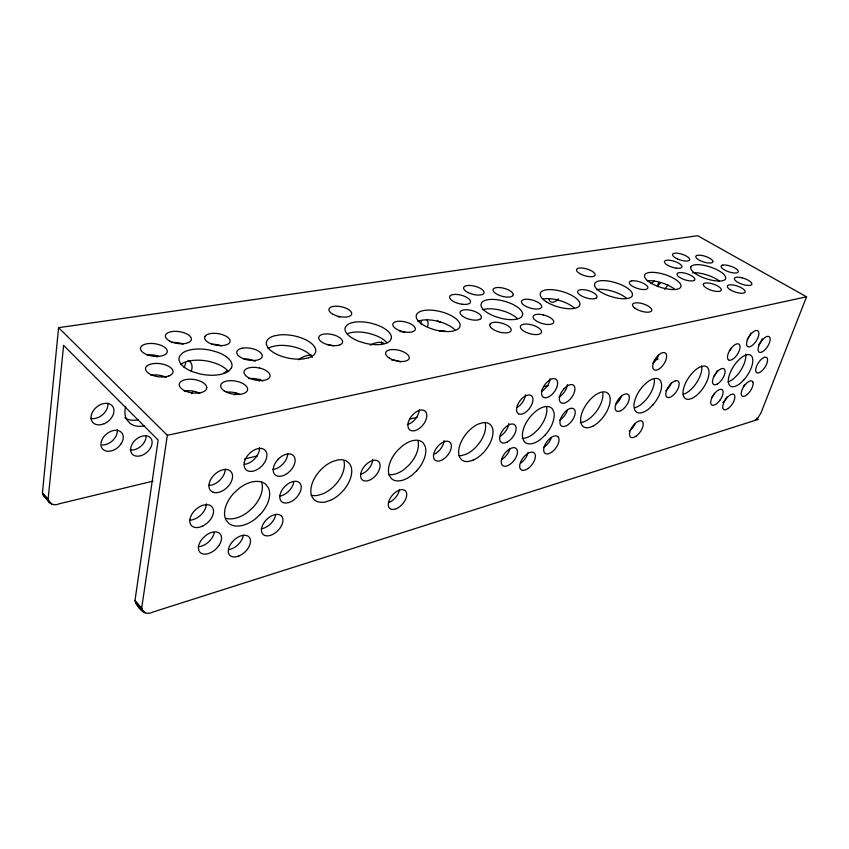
<?xml version="1.0" encoding="UTF-8"?>
<svg xmlns="http://www.w3.org/2000/svg" width="849" height="849" viewBox="0 0 849 849"><rect width="100%" height="100%" fill="white"/><g stroke="black" fill="none" stroke-linecap="round" stroke-linejoin="round"><path stroke-width="1.27" d="M143.099 611.641L141.974 609.582L141.847 606.939L167.338 435.304L58.581 327.682L697.645 235.693L806.55 296.821L760.927 413.049L757.881 417.931L754.803 420.488L152.565 612.15C144.521 616.554 137.071 607.449 135.012 600.445L158.137 440.047L63.611 345.373L48.382 496.559C46.26 502.788 53.965 506.545 58.942 503.86L153.011 481.128M49.603 502.65L43.193 495.041L42.45 492.675L58.581 327.682M157.065 357.089L157.447 355.689M658.612 355.094L657.635 357.387A10.071 5.009 -56.3 0 1 652.934 363.34M750.909 333.095L749.943 335.217A9.35 4.245 -57.4 0 1 747.205 339.165M711.791 397.226L713.256 395.369A9.212 4.192 -56 0 0 714.497 393.331M664.512 289.159L665.266 288.448A8.692 4.468 -58.1 0 0 667.792 284.776M657.466 286.06L658.983 284.648A8.66 4.489 -58.2 0 0 660.352 282.919M360.687 474.294L363.202 473.296A12.204 7.323 -48.8 0 0 372.722 459.277M754.803 420.488L758.412 419.374L756.501 418.143M683.212 394.233L684.581 393.872A19.081 8.989 -56.2 0 0 701.699 365.94M244.501 459.022L257.385 455.913M409.43 419.162L417.167 417.294M543.445 386.783L548.603 385.542M654.261 360.008L658.134 359.074M167.338 435.304L806.55 296.821M279.852 495.996L281.178 495.805A12.947 8.066 -46 0 0 293.701 482.582M150.878 375.226L154.168 374.897A13.786 6.686 7.4 0 1 166.415 377.455M159.039 356.442L155.845 355.476A13.467 6.357 7.5 0 0 146.781 354.903M136.349 603.777L138.366 605.061L145.115 612.925M43.915 496.018L45.952 497.418M42.45 492.675L48.149 499.308M135.012 600.445L141.783 608.319M48.393 500.263L51.64 504.041M42.705 493.916L48.393 500.549M135.214 601.708L141.974 609.582M44.838 496.814L50.526 503.446M137.251 604.53L144.001 612.394M43.193 495.041L48.892 501.674M135.66 602.832L142.42 610.707M427.068 320.073L427.832 321.739A10.358 6.516 -53.7 0 1 427.747 326.09M745.464 354.118L745.772 355.88A18.402 8.299 -56.7 0 1 737.123 375.226L734.014 378.336A18.402 8.299 -56.7 0 1 727.869 381.997M726.861 396.939A9.063 4.054 -56 0 1 722.934 402.617M762.222 338.847A9.19 4.096 -57.4 0 1 758.582 344.811M654.388 280.414A8.84 4.616 -58.2 0 1 651.438 283.619M657.423 286.654A8.692 4.468 -58.1 0 1 658.75 282.664M621.532 395.963A10.114 5.094 -55 0 1 615.822 404.241M635.169 423.492A9.763 4.754 -54.6 0 1 629.205 431.112M558.515 298.912A9.477 5.391 -56.9 0 1 548.921 298.954M671.315 382.803A9.721 4.68 -55.8 0 1 665.818 390.763M654.346 379.45A19.824 9.763 -55.5 0 1 645.622 400.197L642.162 403.583A19.824 9.763 -55.5 0 1 635.148 407.647M596.677 289.615A19.707 7.408 17.1 0 1 609.635 290.475L614.506 291.876A19.707 7.408 17.1 0 1 626.456 298.222M268.019 348.398A24.982 11.61 10.8 0 1 272.051 346.636L277.198 345.607A24.982 11.61 10.8 0 1 312.305 357.365M485.044 422.452A22.583 12.724 -51.9 0 1 465.836 454.321L461.569 455.563A22.583 12.724 -51.9 0 1 458.959 455.669M236.064 393.076A23.21 16.131 -45.8 0 1 234.441 394.849M184.159 391.071A13.817 6.845 8.1 0 1 199.748 393.278M144.51 425.795A24.759 17.574 -41.9 0 1 129.833 423.216L126.83 419.724A24.759 17.574 -41.9 0 1 125.694 406.692M381.466 341.935A21.002 13.552 -51.5 0 1 382.485 344.238M146.134 436.248A12.173 8.469 -40.8 0 1 130.194 449.938M287.705 453.854A13.191 8.426 -46.2 0 1 282.866 464.074L280.319 466.334A13.191 8.426 -46.2 0 1 272.858 469.433M185.676 362.767A12.151 8.766 -44.1 0 1 184.042 367.299M214.33 532.461A13.584 8.501 -42.4 0 1 211.9 538.16L209.735 540.845A13.584 8.501 -42.4 0 1 198.316 546.714M243.355 535.273A13.202 8.119 -43.4 0 1 229.188 549.558M275.596 515.194A12.947 7.949 -44.8 0 1 261.29 528.789M226.439 392.164A13.563 6.718 9.2 0 1 239.726 394.297M107.791 403.126A12.724 9.19 -39.2 0 1 98.282 417.475L95.321 418.408A12.724 9.19 -39.2 0 1 90.62 418.377M117.183 429.743A12.502 8.819 -39.4 0 1 115.114 437.659L113.108 440.122A12.502 8.819 -39.4 0 1 102.135 445.014M171.201 342.54A13.075 6.06 8.2 0 1 183.087 344.068M261.481 481.871A26.754 16.938 -44.3 0 1 253.076 507.341L247.993 511.968A26.754 16.938 -44.3 0 1 225.908 518.325M211.91 344.227A12.841 5.954 9.1 0 1 221.525 345.861M180.529 364.55A26.627 12.756 8.6 0 1 209.48 361.515L215.848 363.393A26.627 12.756 8.6 0 1 228.179 371.438M259.465 447.529A13.552 8.84 -45.3 0 1 259.306 450.31L258.393 453.26A13.552 8.84 -45.3 0 1 244.204 464.371M188.107 360.411A12.215 8.755 -44.3 0 1 191.195 371.236M138.451 419.746A24.621 17.606 -41.7 0 1 124.729 417.793M223.733 372.966A23.326 16.089 -45.9 0 1 227.893 370.769M192.564 391.962A11.939 8.426 -43.9 0 1 191.704 393.724M243.631 358.83A12.884 6.081 9.8 0 1 255.156 361.271M731.148 348.398A9.424 4.341 -57.1 0 1 729.875 350.488M399.465 489.459A11.716 6.739 -48.9 0 1 389.256 502.353M259.21 380.904A11.355 7.694 -47.6 0 1 260.07 379.195M399.911 331.407A11.493 5.041 13.4 0 1 404.74 332.458M417.804 440.419A23.761 13.977 -49.9 0 1 409.324 464.69L404.92 468.818A23.761 13.977 -49.9 0 1 388.8 474.527M417.814 321.357A22.424 9.636 14.1 0 1 455.297 330.272M443.995 440.557A11.578 6.665 -51 0 1 434.89 453.918M419.257 409.696A12.056 7.238 -51.1 0 1 418.907 412.253L417.941 414.949A12.056 7.238 -51.1 0 1 407.361 424.564M337.86 316.603A11.589 5.062 12 0 1 339.833 316.995M298.455 359.753A22.127 14.73 -49.1 0 1 311.434 355.031M567.461 384.597A10.729 5.752 -54.5 0 1 562.876 393.872L560.934 395.698A10.729 5.752 -54.5 0 1 558.918 397.045M440.175 322.089A10.252 6.378 -54.6 0 1 437.362 320.36M439.591 331.036A20.206 12.406 -53.4 0 1 445.555 331.418M370.313 345.193A21.108 13.499 -51.5 0 1 384.533 343.569M248.874 378.643A13.17 6.389 9.8 0 1 254.265 378.601L257.629 379.153A13.17 6.389 9.8 0 1 262.734 380.957M343.951 461.124A25.13 15.378 -47.4 0 1 323.31 493.64L318.099 495.307A25.13 15.378 -47.4 0 1 311.095 495.179M421.274 321.357A10.315 6.548 -53.7 0 1 420.446 323.734M206.349 503.85A13.839 8.893 -42.4 0 1 195.854 518.527L192.776 519.715A13.839 8.893 -42.4 0 1 189.805 520.161M225.218 469.157A13.828 9.042 -43.6 0 1 208.663 485.437M546.618 407.212A21.554 11.621 -53.4 0 1 537.926 429.594L534.053 433.308A21.554 11.621 -53.4 0 1 522.22 438.392M551.341 437.5A10.496 5.508 -53.2 0 1 543.445 447.444M550.088 378.728A10.952 5.985 -54.4 0 1 549.611 381.084L548.634 383.568A10.952 5.985 -54.4 0 1 541.386 391.431M528.067 452.421A10.623 5.635 -52.4 0 1 520.861 463.002M509.793 449.206A10.835 5.869 -52.2 0 1 507.458 453.982L505.707 456.178A10.835 5.869 -52.2 0 1 501.621 459.479M567.397 410.269A10.538 5.561 -54 0 1 559.48 420.244M508.763 423.545A11.026 6.081 -52.7 0 1 500.029 436.312M525.467 394.859A11.069 6.134 -53.6 0 1 516.68 407.7M717.256 370.663A9.36 4.319 -56.5 0 1 713.563 376.744M744.52 384.82A8.989 3.969 -56.4 0 1 743.31 386.804M602.811 392.928A20.641 10.634 -54.5 0 1 596.115 411.776A20.641 10.634 -54.5 0 1 580.376 422.569M482.603 309.8A21.405 8.808 15.3 0 1 499.658 310.002L504.953 311.53A21.405 8.808 15.3 0 1 517.306 318.555M347.485 333.742A23.602 10.57 12.6 0 1 368.53 333.275L374.303 334.962A23.602 10.57 12.6 0 1 387.006 342.816M391.58 359.912A12.024 5.519 13.3 0 1 400.484 361.971M327.194 344.503A12.13 5.54 11.8 0 1 333.254 345.925M692.604 272.847A18.338 6.293 18.2 0 1 703.184 273.866L707.716 275.161A18.338 6.293 18.2 0 1 719.23 280.945M647.246 280.807A18.996 6.813 17.7 0 1 674.806 289.371M543.392 298.944A20.514 8.066 16.3 0 1 574.338 308.091M712.842 261.184L712.81 261.98A8.968 2.95 17.9 0 1 705.275 262.447A8.968 2.95 17.9 0 1 696.307 257.937L695.787 256.992A8.968 2.95 17.9 0 1 703.365 255.772A8.968 2.95 17.9 0 1 712.842 261.184M690.831 266.936L690.757 268.602A18.402 6.198 18.1 0 0 705.859 278.61L710.507 279.947A18.402 6.198 18.1 0 0 725.693 278.652L725.651 276.954A18.402 6.198 18.1 0 0 710.539 267.095L706.007 265.79A18.402 6.198 18.1 0 0 690.831 266.936M244.247 462.705L244.109 465.517A13.637 8.808 -45.5 0 0 253.437 471.089A13.637 8.808 -45.5 0 0 265.811 460.179L266.745 457.218A13.637 8.808 -45.5 0 0 257.597 448.728A13.637 8.808 -45.5 0 0 244.247 462.705M703.418 284.118L703.365 284.988A9.445 3.258 18.3 0 0 713.393 290.889A9.445 3.258 18.3 0 0 721.289 289.36L720.695 288.331A9.445 3.258 18.3 0 0 711.282 283.513A9.445 3.258 18.3 0 0 703.418 284.118M408.252 422.706L407.913 425.285A12.119 7.206 -51.1 0 0 414.811 430.666A12.119 7.206 -51.1 0 0 425.476 420.966L426.453 418.27A12.119 7.206 -51.1 0 0 419.926 410.216A12.119 7.206 -51.1 0 0 408.252 422.706M632.484 294.072L632.197 295.983A19.782 7.312 17 0 1 614.687 297.575L609.667 296.121A19.782 7.312 17 0 1 594.48 285.084L594.894 283.216A19.782 7.312 17 0 1 612.352 281.804L617.244 283.216A19.782 7.312 17 0 1 632.484 294.072M542.087 390.062L541.609 392.45A11.005 5.954 -54.4 0 0 546.777 397.608A11.005 5.954 -54.4 0 0 556.116 388.884L557.103 386.401A11.005 5.954 -54.4 0 0 552.444 378.781A11.005 5.954 -54.4 0 0 542.087 390.062M206.753 387.484L206.392 389.213A13.892 6.771 8.3 0 1 189.709 392.45A13.892 6.771 8.3 0 1 179.627 383.026L180.964 381.519A13.892 6.771 8.3 0 1 196.257 379.906A13.892 6.771 8.3 0 1 206.753 387.484M204.949 336.501L204.609 338.008A12.894 5.89 9.2 0 0 214.532 344.896A12.894 5.89 9.2 0 0 228.71 343.643L229.835 342.327A12.894 5.89 9.2 0 0 220.209 334.028A12.894 5.89 9.2 0 0 204.949 336.501M653.359 362.926L652.807 365.134A10.114 4.977 -56.3 0 0 656.691 370.079A10.114 4.977 -56.3 0 0 664.979 362.152L665.966 359.849A10.114 4.977 -56.3 0 0 662.676 352.643A10.114 4.977 -56.3 0 0 653.359 362.926M747.343 340.003L746.738 342.073A9.381 4.213 -57.4 0 0 749.656 346.785A9.381 4.213 -57.4 0 0 757.106 339.526L758.072 337.393A9.381 4.213 -57.4 0 0 755.79 330.548A9.381 4.213 -57.4 0 0 747.343 340.003M522.676 314.257L521.944 316.412A21.49 8.702 15.3 0 1 501.483 318.407L496.018 316.815A21.49 8.702 15.3 0 1 480.98 304.515L481.861 302.414A21.49 8.702 15.3 0 1 502.215 300.642L507.522 302.18A21.49 8.702 15.3 0 1 522.676 314.257M513.252 294.709L512.849 295.707A10.432 4.107 15.2 0 1 502.82 296.46A10.432 4.107 15.2 0 1 493.258 290.995L493.014 289.838A10.432 4.107 15.2 0 1 503.446 288.151A10.432 4.107 15.2 0 1 513.252 294.709M490.223 323.862L489.746 324.976A11.069 4.616 15.4 0 0 500.125 332.246A11.069 4.616 15.4 0 0 511.215 330.102L510.928 328.796A11.069 4.616 15.4 0 0 500.836 322.896A11.069 4.616 15.4 0 0 490.223 323.862M391.347 338.39L389.988 340.863A23.698 10.443 12.7 0 1 365.696 343.378L359.711 341.627A23.698 10.443 12.7 0 1 345.161 327.767L346.7 325.358A23.698 10.443 12.7 0 1 370.79 323.119L376.595 324.806A23.698 10.443 12.7 0 1 391.347 338.39M231.48 367.766L229.23 370.642A26.744 12.618 8.8 0 1 199.823 373.9L193.201 371.947A26.744 12.618 8.8 0 1 179.733 356.092L182.206 353.28A26.744 12.618 8.8 0 1 211.263 350.393L217.662 352.271A26.744 12.618 8.8 0 1 231.48 367.766M762.582 339.674L761.107 341.542A9.222 4.075 -57.3 0 0 758.263 350.945A9.222 4.075 -57.3 0 0 764.089 350.605L765.649 349.077A9.222 4.075 -57.3 0 0 769.958 337.828A9.222 4.075 -57.3 0 0 762.582 339.674M720.207 399.879L718.732 401.747A9.254 4.16 -56 0 1 710.963 403.986A9.254 4.16 -56 0 1 715.102 392.864L716.715 391.283A9.254 4.16 -56 0 1 722.87 390.646A9.254 4.16 -56 0 1 720.207 399.879M514.664 459.585L512.913 461.792A10.888 5.837 -52.2 0 1 502.067 464.923A10.888 5.837 -52.2 0 1 505.834 452.103L507.861 450.203A10.888 5.837 -52.2 0 1 516.67 449.004A10.888 5.837 -52.2 0 1 514.664 459.585M564.044 388.704L562.282 390.911A10.782 5.71 -54.5 0 0 560.011 401.736A10.782 5.71 -54.5 0 0 568.331 400.972L570.273 399.136A10.782 5.71 -54.5 0 0 574.295 386.136A10.782 5.71 -54.5 0 0 564.044 388.704M218.957 545.482L216.771 548.189A13.658 8.469 -42.6 0 1 200.608 552.848A13.658 8.469 -42.6 0 1 203.24 537.767L205.925 535.379A13.658 8.469 -42.6 0 1 219.392 533.151A13.658 8.469 -42.6 0 1 218.957 545.482M278.079 459.33L275.893 462.036A13.276 8.394 -46.4 0 0 275.012 474.74A13.276 8.394 -46.4 0 0 287.694 473.158L290.252 470.887A13.276 8.394 -46.4 0 0 293.298 455.51A13.276 8.394 -46.4 0 0 278.079 459.33M121.078 443.857L119.062 446.33A12.565 8.808 -39.6 0 1 103.334 449.694A12.565 8.808 -39.6 0 1 105.149 435.219L107.685 433.086A12.565 8.808 -39.6 0 1 120.876 431.897A12.565 8.808 -39.6 0 1 121.078 443.857M744.106 379.609L740.975 382.74A18.476 8.235 -56.7 0 1 728.856 384.141L728.315 381.392A18.476 8.235 -56.7 0 1 737.07 361.695L740.275 358.511A18.476 8.235 -56.7 0 1 752.352 357.418L752.83 360.22A18.476 8.235 -56.7 0 1 744.106 379.609M652.764 405.047L649.305 408.454A19.909 9.7 -55.4 0 1 634.935 410.322L634.054 407.435A19.909 9.7 -55.4 0 1 642.884 386.263L646.439 382.803A19.909 9.7 -55.4 0 1 660.787 381.286L661.573 384.236A19.909 9.7 -55.4 0 1 652.764 405.047M545.196 435.017L541.301 438.763A21.66 11.546 -53.4 0 1 524.056 441.247L522.708 438.19A21.66 11.546 -53.4 0 1 531.495 415.331L535.496 411.521A21.66 11.546 -53.4 0 1 552.752 409.441L553.983 412.572A21.66 11.546 -53.4 0 1 545.196 435.017M416.636 470.834L412.211 474.984A23.889 13.902 -50 0 1 391.156 478.295L389.182 475.079A23.889 13.902 -50 0 1 397.714 450.235L402.277 446.001A23.889 13.902 -50 0 1 423.386 443.167L425.211 446.478A23.889 13.902 -50 0 1 416.636 470.834M260.272 514.388L255.167 519.047A26.913 16.874 -44.4 0 1 228.965 523.515L226.099 520.129A26.913 16.874 -44.4 0 1 234.048 492.94L239.344 488.175A26.913 16.874 -44.4 0 1 265.673 484.28L268.337 487.772A26.913 16.874 -44.4 0 1 260.272 514.388M717.373 383.992L715.834 384.661A9.403 4.287 -56.4 0 1 713.213 378.123A9.403 4.287 -56.4 0 1 721.777 368.572L723.115 368.466A9.403 4.287 -56.4 0 1 724.346 375.131A9.403 4.287 -56.4 0 1 717.373 383.992M764.652 357.28L763.209 357.896A9.074 3.958 -56.9 0 0 756.47 366.46A9.074 3.958 -56.9 0 0 757.414 372.944L758.656 372.838A9.074 3.958 -56.9 0 0 766.785 363.669A9.074 3.958 -56.9 0 0 764.652 357.28M621.171 410.534L619.388 411.287A10.156 5.062 -55 0 1 615.695 404.432A10.156 5.062 -55 0 1 625.151 394.032L626.742 393.872A10.156 5.062 -55 0 1 628.769 400.908A10.156 5.062 -55 0 1 621.171 410.534M675.433 380.776L673.766 381.477A9.763 4.648 -55.8 0 0 666.433 390.752A9.763 4.648 -55.8 0 0 668.089 397.587L669.553 397.438A9.763 4.648 -55.8 0 0 678.489 387.494A9.763 4.648 -55.8 0 0 675.433 380.776M507.331 441.936L505.229 442.807A11.079 6.039 -52.7 0 1 500.082 435.622A11.079 6.039 -52.7 0 1 510.631 424.192L512.563 423.98A11.079 6.039 -52.7 0 1 515.693 431.419A11.079 6.039 -52.7 0 1 507.331 441.936M570.422 408.443L568.48 409.239A10.591 5.519 -54 0 0 560.446 419.342A10.591 5.519 -54 0 0 563.067 426.569L564.808 426.357A10.591 5.519 -54 0 0 574.709 415.49A10.591 5.519 -54 0 0 570.422 408.443M370.514 479.685L367.999 480.704A12.268 7.291 -48.8 0 1 360.857 473.18A12.268 7.291 -48.8 0 1 372.764 460.519L375.141 460.211A12.268 7.291 -48.8 0 1 379.79 468.086A12.268 7.291 -48.8 0 1 370.514 479.685M445.046 441.469L442.732 442.393A11.631 6.633 -51 0 0 433.85 453.493A11.631 6.633 -51 0 0 437.787 461.134L439.909 460.848A11.631 6.633 -51 0 0 451.01 448.856A11.631 6.633 -51 0 0 445.046 441.469M202.975 525.913L199.897 527.123A13.924 8.861 -42.6 0 1 189.932 519.291A13.924 8.861 -42.6 0 1 203.601 505.081L206.572 504.656A13.924 8.861 -42.6 0 1 213.396 512.976A13.924 8.861 -42.6 0 1 202.975 525.913M292.725 481.606L289.923 482.688A13.022 8.034 -46.1 0 0 279.99 495.009A13.022 8.034 -46.1 0 0 285.773 503.064L288.416 502.672A13.022 8.034 -46.1 0 0 301.013 489.321A13.022 8.034 -46.1 0 0 292.725 481.606M694.1 280.435L692.88 280.839A9.36 3.226 17.9 0 1 680.24 277.772A9.36 3.226 17.9 0 1 679.02 272.678L680.728 272.561A9.36 3.226 17.9 0 1 691.595 275.745A9.36 3.226 17.9 0 1 694.1 280.435M330.558 500.273L325.337 501.982A25.268 15.303 -47.5 0 1 311.148 487.39A25.268 15.303 -47.5 0 1 332.479 461.58L337.775 459.978A25.268 15.303 -47.5 0 1 351.412 474.718A25.268 15.303 -47.5 0 1 330.558 500.273M722.881 265.09L721.746 265.45A9.042 2.982 18.3 0 0 724.43 269.929A9.042 2.982 18.3 0 0 734.979 273.007L736.571 272.89A9.042 2.982 18.3 0 0 734.979 268.061A9.042 2.982 18.3 0 0 722.881 265.09M104.289 423.693L101.318 424.638A12.788 9.18 -39.5 0 1 91.098 416.35A12.788 9.18 -39.5 0 1 103.843 403.54L106.751 403.339A12.788 9.18 -39.5 0 1 113.904 411.882A12.788 9.18 -39.5 0 1 104.289 423.693M595.924 298.286L594.449 298.752A10.082 3.81 16.7 0 1 580.663 295.441A10.082 3.81 16.7 0 1 580.313 289.742L582.276 289.594A10.082 3.81 16.7 0 1 594.013 293.064A10.082 3.81 16.7 0 1 595.924 298.286M631.635 280.87L630.276 281.284A9.7 3.502 17.3 0 0 632.452 286.24A9.7 3.502 17.3 0 0 643.818 289.573L645.643 289.435A9.7 3.502 17.3 0 0 644.762 284.065A9.7 3.502 17.3 0 0 631.635 280.87M479.738 319.404L477.934 319.956A10.995 4.553 14.7 0 1 462.79 316.348A10.995 4.553 14.7 0 1 463.639 309.917L465.942 309.726A10.995 4.553 14.7 0 1 478.687 313.525A10.995 4.553 14.7 0 1 479.738 319.404M524.512 299.389L522.867 299.877A10.506 4.16 15.8 0 0 524.311 305.428A10.506 4.16 15.8 0 0 536.621 309.068L538.744 308.887A10.506 4.16 15.8 0 0 538.86 302.86A10.506 4.16 15.8 0 0 524.512 299.389M473.116 460.147L468.85 461.41A22.7 12.661 -51.9 0 1 459.383 446.744A22.7 12.661 -51.9 0 1 478.868 423.831L483.177 422.664A22.7 12.661 -51.9 0 1 492.24 437.426A22.7 12.661 -51.9 0 1 473.116 460.147M340.088 344.79L337.849 345.437A12.183 5.476 11.8 0 1 321.039 341.5A12.183 5.476 11.8 0 1 323.618 334.124L326.345 333.89A12.183 5.476 11.8 0 1 340.3 338.082A12.183 5.476 11.8 0 1 340.088 344.79M396.971 321.442L394.944 322.015A11.546 4.988 13.4 0 0 395.316 328.319A11.546 4.988 13.4 0 0 408.751 332.309L411.256 332.086A11.546 4.988 13.4 0 0 412.794 325.22A11.546 4.988 13.4 0 0 396.971 321.442M169.068 375.884L166.224 376.669A13.849 6.612 7.6 0 1 147.344 372.329A13.849 6.612 7.6 0 1 152.459 363.722L155.76 363.414A13.849 6.612 7.6 0 1 171.158 368.084A13.849 6.612 7.6 0 1 169.068 375.884M242.549 348.143L240.023 348.833A12.937 6.017 9.9 0 0 238.813 356.081A12.937 6.017 9.9 0 0 253.596 360.517L256.61 360.22A12.937 6.017 9.9 0 0 260.187 352.303A12.937 6.017 9.9 0 0 242.549 348.143M691.638 398.521L688.645 399.327A19.156 8.925 -56.1 0 1 684.506 385.637A19.156 8.925 -56.1 0 1 700.627 366.757L703.63 366.036A19.156 8.925 -56.1 0 1 707.525 379.768A19.156 8.925 -56.1 0 1 691.638 398.521M308.59 357.8L303.422 358.894A25.088 11.472 10.9 0 1 271.245 350.913A25.088 11.472 10.9 0 1 274.036 335.928L279.194 334.931A25.088 11.472 10.9 0 1 310.83 342.943A25.088 11.472 10.9 0 1 308.59 357.8M259.645 368.052L256.26 367.479A13.234 6.325 10 0 0 244.236 370.971A13.234 6.325 10 0 0 251.219 378.909L254.488 379.896A13.234 6.325 10 0 0 269.876 376.956A13.234 6.325 10 0 0 259.645 368.052M153.881 356.272L150.369 355.678A13.531 6.283 7.7 0 1 140.913 346.923A13.531 6.283 7.7 0 1 157.405 344.195L160.61 345.172A13.531 6.283 7.7 0 1 166.86 352.951A13.531 6.283 7.7 0 1 153.881 356.272M543.466 314.926L540.792 314.438A10.719 4.33 16.1 0 0 533.055 316.889A10.719 4.33 16.1 0 0 540.707 323.055L543.413 323.851A10.719 4.33 16.1 0 0 553.803 321.877A10.719 4.33 16.1 0 0 543.466 314.926M462.185 304.26L459.436 303.751A10.772 4.362 14.5 0 1 449.599 296.906A10.772 4.362 14.5 0 1 460.71 295.07L463.384 295.866A10.772 4.362 14.5 0 1 470.537 301.915A10.772 4.362 14.5 0 1 462.185 304.26M676.25 268.146L673.989 267.711A9.19 3.12 17.6 0 1 664.427 262.097A9.19 3.12 17.6 0 1 672.419 260.781L674.7 261.45A9.19 3.12 17.6 0 1 681.97 266.384A9.19 3.12 17.6 0 1 676.25 268.146M741.909 277.782L739.702 277.347A9.212 3.078 18.6 0 0 734.406 279.194A9.212 3.078 18.6 0 0 742.026 284.213L744.34 284.893A9.212 3.078 18.6 0 0 751.821 283.46A9.212 3.078 18.6 0 0 741.909 277.782M677.502 258.934L675.581 257.958A9.031 3.014 17.6 0 1 674.446 253.225A9.031 3.014 17.6 0 1 686.597 256.196L688.136 257.215A9.031 3.014 17.6 0 1 687.796 260.951A9.031 3.014 17.6 0 1 677.502 258.934M581.353 274.429L579.368 273.357A9.7 3.534 16.5 0 1 579.039 268.104A9.7 3.534 16.5 0 1 592.241 271.298L593.78 272.423A9.7 3.534 16.5 0 1 592.644 276.583A9.7 3.534 16.5 0 1 581.353 274.429M213.301 492.303L211.178 491.147A13.913 9.01 -43.8 0 1 213.884 475.196A13.913 9.01 -43.8 0 1 230.429 471.089L231.851 472.967A13.913 9.01 -43.8 0 1 227.606 486.944A13.913 9.01 -43.8 0 1 213.301 492.303M281.178 515.704L279.332 514.664A13.022 7.917 -45 0 0 266.172 519.959A13.022 7.917 -45 0 0 262.023 532.97L263.296 534.615A13.022 7.917 -45 0 0 278.217 530.275A13.022 7.917 -45 0 0 281.178 515.704M468.245 292.65L466.197 291.462A10.549 4.181 14.7 0 1 466.971 285.572A10.549 4.181 14.7 0 1 481.425 289.031L482.943 290.284A10.549 4.181 14.7 0 1 480.725 294.964A10.549 4.181 14.7 0 1 468.245 292.65M333.222 314.406L331.131 313.079A11.631 4.998 12.1 0 1 333.466 306.383A11.631 4.998 12.1 0 1 349.427 310.15L350.892 311.551A11.631 4.998 12.1 0 1 347.177 316.9A11.631 4.998 12.1 0 1 333.222 314.406M169.248 340.82L167.147 339.324A13.138 5.996 8.4 0 1 171.731 331.598A13.138 5.996 8.4 0 1 189.539 335.737L190.887 337.329A13.138 5.996 8.4 0 1 185.05 343.527A13.138 5.996 8.4 0 1 169.248 340.82M518.506 413.781L517.328 412.699A11.122 6.092 -53.6 0 1 521.244 399.285A11.122 6.092 -53.6 0 1 532.206 396.568L532.854 398.223A11.122 6.092 -53.6 0 1 528.258 409.908A11.122 6.092 -53.6 0 1 518.506 413.781M558.398 437.224L557.347 436.237A10.549 5.476 -53.2 0 0 548.199 440.111A10.549 5.476 -53.2 0 0 543.763 451.127L544.358 452.623A10.549 5.476 -53.2 0 0 554.503 449.662A10.549 5.476 -53.2 0 0 558.398 437.224M728.4 359.796L727.731 358.787A9.456 4.309 -57 0 1 732.018 347.23A9.456 4.309 -57 0 1 739.819 345.299L740.052 346.774A9.456 4.309 -57 0 1 735.521 356.803A9.456 4.309 -57 0 1 728.4 359.796M752.925 382.156L752.32 381.233A9.021 3.937 -56.4 0 0 745.56 384.247A9.021 3.937 -56.4 0 0 741.177 393.787L741.4 395.135A9.021 3.937 -56.4 0 0 748.754 392.991A9.021 3.937 -56.4 0 0 752.925 382.156M593.26 425.954A20.737 10.57 -54.5 0 0 609.168 394.902A20.737 10.57 -54.5 0 0 583.815 408.592A20.737 10.57 -54.5 0 0 593.26 425.954M651.087 283.152A19.06 6.728 17.6 0 0 680.749 287.068A19.06 6.728 17.6 0 0 656.351 272.625A19.06 6.728 17.6 0 0 651.087 283.152M546.31 301.777A20.588 7.959 16.3 0 0 579.368 305.852A20.588 7.959 16.3 0 0 554.461 289.902A20.588 7.959 16.3 0 0 546.31 301.777M728.177 408.496A9.095 4.022 -56 0 0 734.364 394.891A9.095 4.022 -56 0 0 723.889 402.543A9.095 4.022 -56 0 0 728.177 408.496M730.013 289.605A9.381 3.194 18.6 0 0 744.913 292.406A9.381 3.194 18.6 0 0 733.769 285.094A9.381 3.194 18.6 0 0 730.013 289.605M636.166 436.11A9.806 4.723 -54.6 0 0 642.428 421.529A9.806 4.723 -54.6 0 0 630.552 429.955A9.806 4.723 -54.6 0 0 636.166 436.11M634.978 308.208A10.082 3.778 17.6 0 0 651.374 311.18A10.082 3.778 17.6 0 0 640.114 303.104A10.082 3.778 17.6 0 0 634.978 308.208M421.698 323.936A22.509 9.519 14.1 0 0 458.969 328.17A22.509 9.519 14.1 0 0 433.765 310.363A22.509 9.519 14.1 0 0 421.698 323.936M141.401 455.542A12.236 8.448 -41 0 0 150.676 438.02A12.236 8.448 -41 0 0 132.02 444.314A12.236 8.448 -41 0 0 141.401 455.542M238.909 555.989A13.276 8.087 -43.6 0 0 249.266 537.237A13.276 8.087 -43.6 0 0 230.037 545.122A13.276 8.087 -43.6 0 0 238.909 555.989M223.987 390.731A13.626 6.643 9.3 0 0 246.91 391.315A13.626 6.643 9.3 0 0 231.512 380.66A13.626 6.643 9.3 0 0 223.987 390.731M396.292 508.689A11.78 6.707 -49 0 0 406.045 491.645A11.78 6.707 -49 0 0 390.179 498.321A11.78 6.707 -49 0 0 396.292 508.689M524.512 331.534A10.952 4.521 15.9 0 0 541.46 332.373A10.952 4.521 15.9 0 0 526.847 324.063A10.952 4.521 15.9 0 0 524.512 331.534M527.908 468.595A10.666 5.603 -52.5 0 0 534.17 452.899A10.666 5.603 -52.5 0 0 520.543 462.27A10.666 5.603 -52.5 0 0 527.908 468.595M389.415 358.14A12.077 5.455 13.3 0 0 408.953 358.894A12.077 5.455 13.3 0 0 393.872 349.544A12.077 5.455 13.3 0 0 389.415 358.14"/></g></svg>
